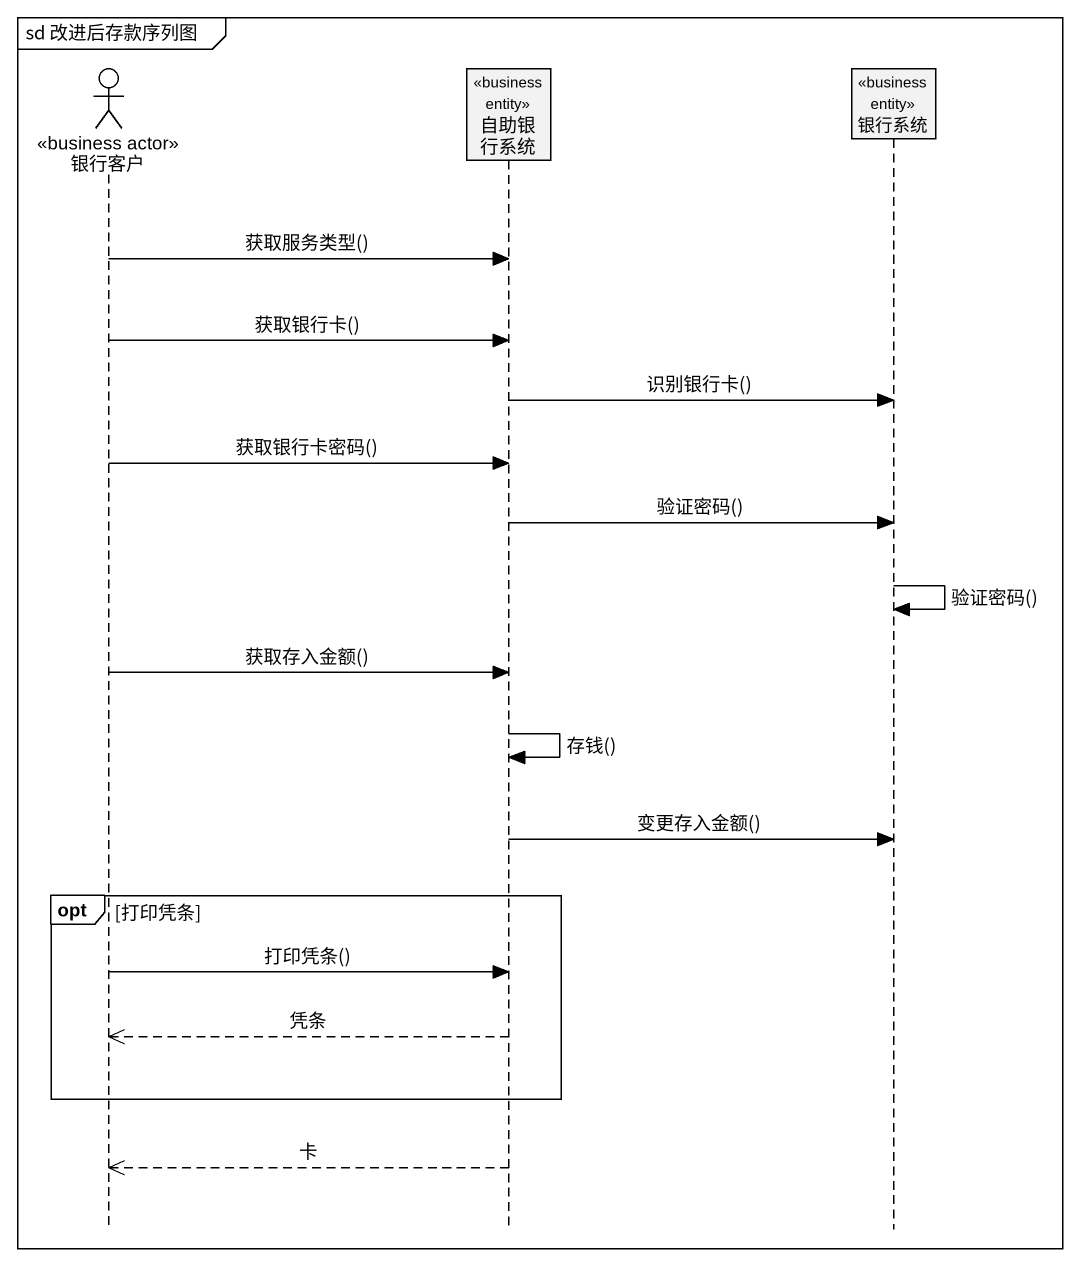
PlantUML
@startuml
mainframe sd 改进后存款序列图
hide footbox
actor 银行客户 <<business actor>>
participant 自助银行系统 <<business entity>>
participant 银行系统 <<business entity>>

银行客户 -> 自助银行系统 : 获取服务类型()
银行客户 -> 自助银行系统 : 获取银行卡()
自助银行系统 -> 银行系统 : 识别银行卡()
银行客户 -> 自助银行系统 : 获取银行卡密码()
自助银行系统 -> 银行系统 : 验证密码()
银行系统 -> 银行系统 : 验证密码()
银行客户 -> 自助银行系统 : 获取存入金额()
自助银行系统 -> 自助银行系统 : 存钱()
自助银行系统 -> 银行系统 : 变更存入金额()
opt 打印凭条
  银行客户 -> 自助银行系统 : 打印凭条()
  自助银行系统 -->> 银行客户 : 凭条
end
自助银行系统 -->> 银行客户 : 卡
@enduml
